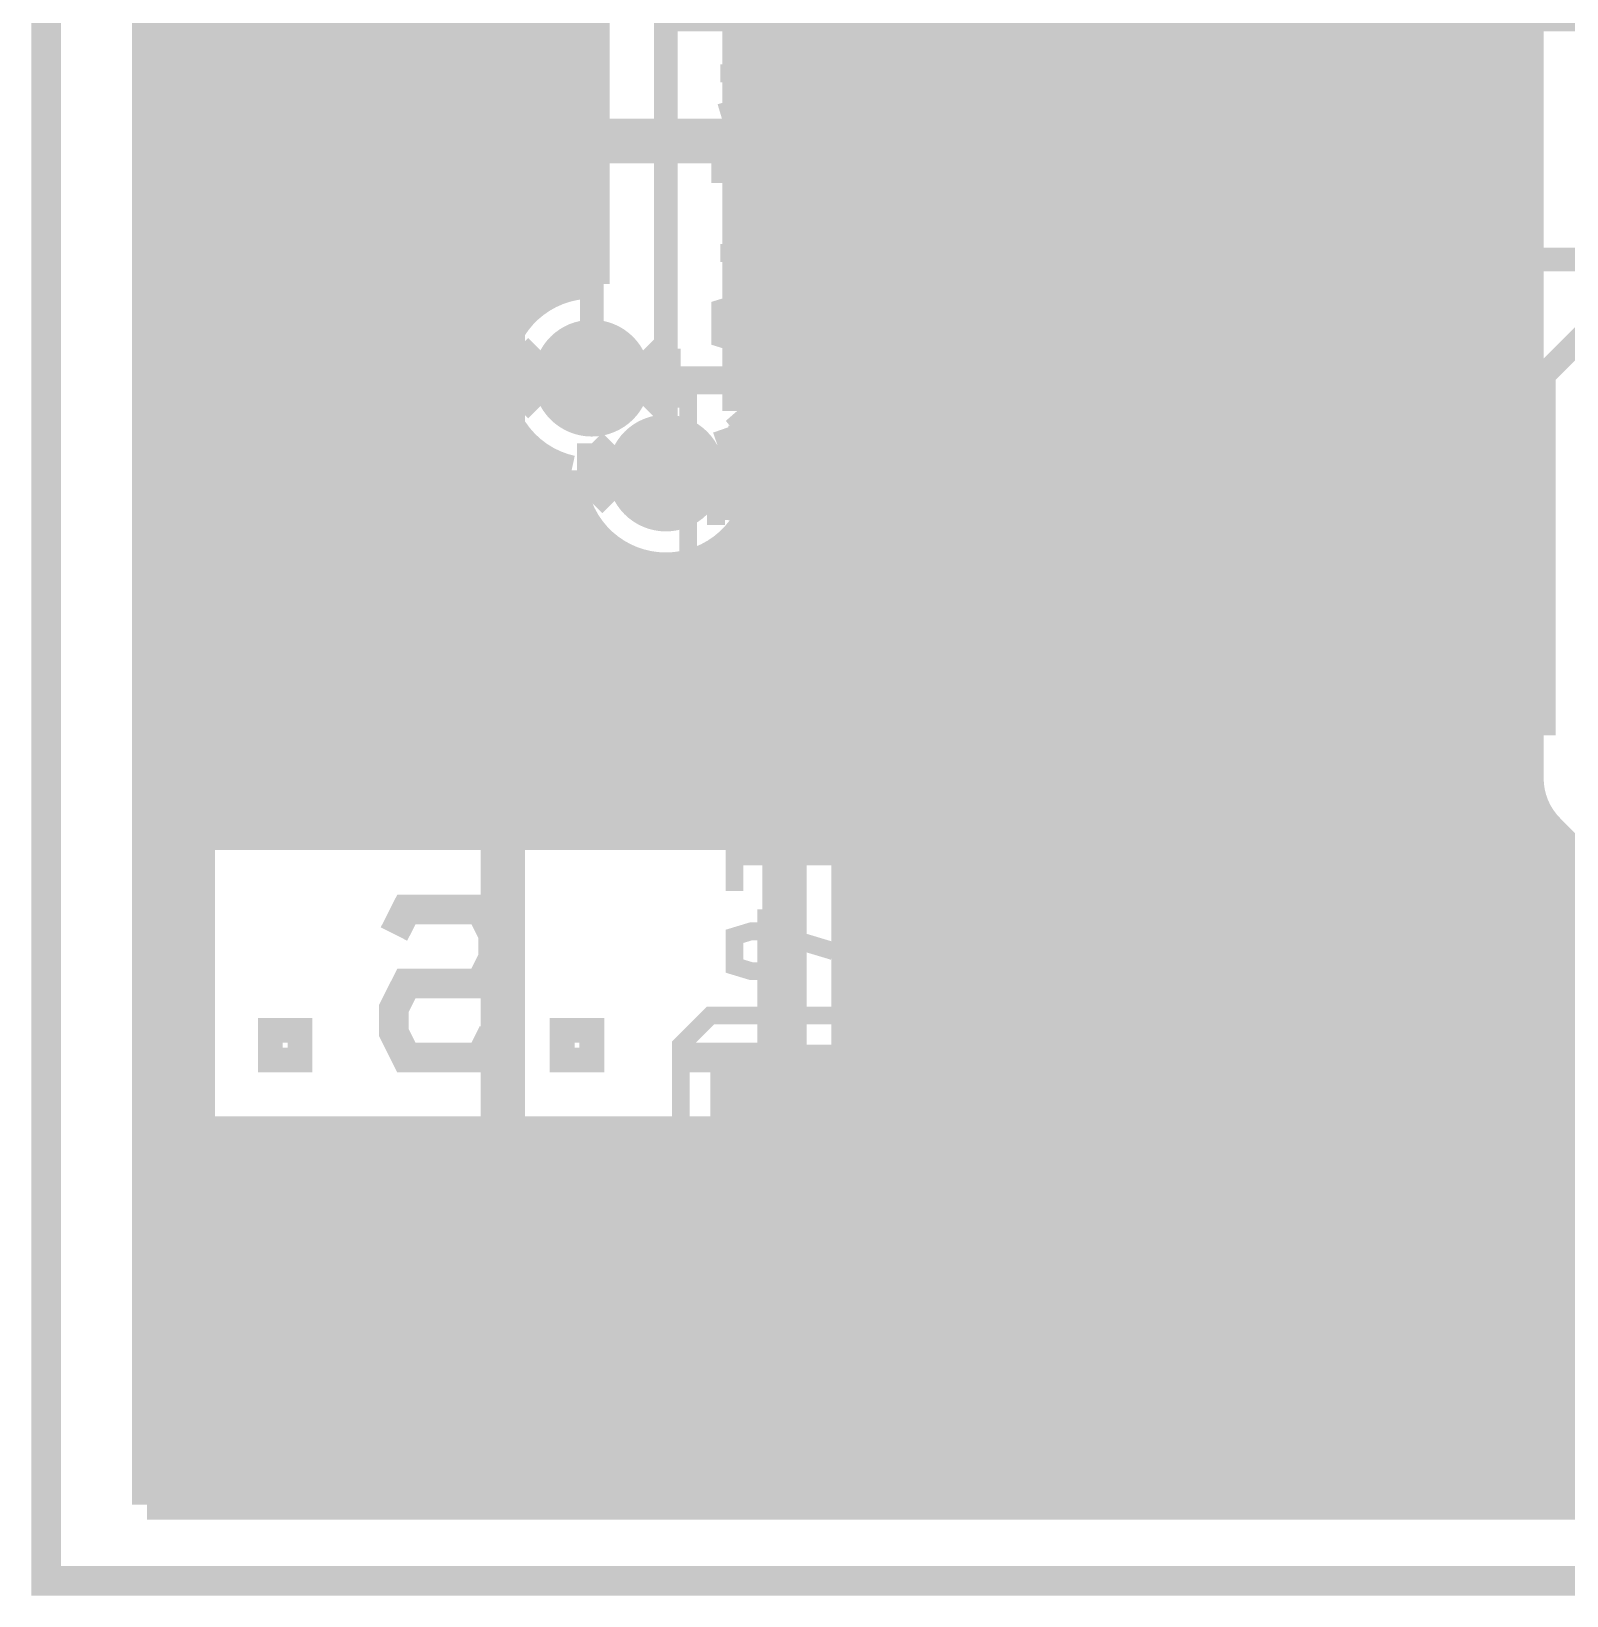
# Model space of a CAD drawing. Extents: x -10 to 131, y -93 to 209.
# Drawn here: x -9.63 to 3.52, y -31.13 to -17.73 of the extents above; entities that cross this region are included whole.
import ezdxf

# ---------------------------------------------------------------- set-up
doc = ezdxf.new("R2010")
doc.units = 0
doc.header["$MEASUREMENT"] = 0
doc.layers.get('0').update_dxf_attribs({"linetype": 'CONTINUOUS'})
for name, color, linetype in [('22-303-0_ASB', 7, 'CONTINUOUS'), ('22-303-0_AST', 7, 'CONTINUOUS'), ('22-303-0_BOT', 2, 'CONTINUOUS'), ('22-303-0_DRD', 6, 'CONTINUOUS'), ('22-303-0_DRL', 1, 'CONTINUOUS'), ('22-303-0_GND', 3, 'CONTINUOUS'), ('22-303-0_IN1', 10, 'CONTINUOUS'), ('22-303-0_SMT', 9, 'CONTINUOUS'), ('22-303-0_SPT', 11, 'CONTINUOUS'), ('22-303-0_SST', 8, 'CONTINUOUS'), ('22-303-0_TOP', 15, 'CONTINUOUS'), ('THRUHOLE_TAP', 2, 'CONTINUOUS')]:
    doc.layers.add(name, color=color, linetype=linetype)

# ---------------------------------------------------------------- blocks, each defined once
blk = doc.blocks.new('ROUND_70')
at = {"const_width": 0.29972}
blk.add_lwpolyline([(-0.14986, 0, 1), (0.14986, 0, 1)], format="xyb", close=True, dxfattribs=at)
blk = doc.blocks.new('ROUND_116')
at = {"const_width": 0.10033}
blk.add_lwpolyline([(-0.050164, 0, 1), (0.050164, 0, 1)], format="xyb", close=True, dxfattribs=at)
blk = doc.blocks.new('ROUND_117')
at = {"const_width": 0.10033}
blk.add_lwpolyline([(-0.050164, 0, 1), (0.050164, 0, 1)], format="xyb", close=True, dxfattribs=at)
blk = doc.blocks.new('ROUND_98')
at = {"const_width": 0.50038}
blk.add_lwpolyline([(-0.25019, 0, 1), (0.25019, 0, 1)], format="xyb", close=True, dxfattribs=at)
blk = doc.blocks.new('ROUND_100')
at = {"const_width": 0.50038}
blk.add_lwpolyline([(-0.25019, 0, 1), (0.25019, 0, 1)], format="xyb", close=True, dxfattribs=at)
blk = doc.blocks.new('RECTANGLE_3')
blk.add_solid([(0.4826, 0.4064), (0.4826, -0.4064), (-0.4826, 0.4064), (-0.4826, -0.4064)])
blk = doc.blocks.new('RECTANGLE_6')
blk.add_solid([(0.63627, 0.51308), (0.63627, -0.51308), (-0.63627, 0.51308), (-0.63627, -0.51308)])
blk = doc.blocks.new('ROUND_105')
at = {"const_width": 0.7493}
blk.add_lwpolyline([(-0.37465, 0, 1), (0.37465, 0, 1)], format="xyb", close=True, dxfattribs=at)
blk = doc.blocks.new('ROUND_2')
at = {"const_width": 0.50038}
blk.add_lwpolyline([(-0.25019, 0, 1), (0.25019, 0, 1)], format="xyb", close=True, dxfattribs=at)
blk = doc.blocks.new('ROUND_108')
at = {"const_width": 0.10033}
blk.add_lwpolyline([(-0.050164, 0, 1), (0.050164, 0, 1)], format="xyb", close=True, dxfattribs=at)

msp = doc.modelspace()

# ---------------------------------------------------------------- linework, layer by layer
at = {"layer": '22-303-0_ASB', "const_width": 0.254}
msp.add_lwpolyline([(111.00054, 208.99374), (111.00054, 198.99376), (116.0018, 198.99376), (116.0018, 208.99374), (130.50012, 208.99374), (130.50012, -31.00578), (-9.4996, -31.00578), (-9.4996, 208.99374), (111.00054, 208.99374)], dxfattribs=at)
at = {"layer": '22-303-0_AST'}
for points, const_width in [([(111.00054, 208.99374), (111.00054, 198.99376), (116.0018, 198.99376), (116.0018, 208.99374), (130.50012, 208.99374), (130.50012, -31.00578), (-9.4996, -31.00578), (-9.4996, 208.99374), (111.00054, 208.99374)], 0.254), ([(-3.81, -14.097), (-2.54, -14.097), (-2.286, -14.351), (-2.286, -17.653), (-4.064, -17.653), (-4.064, -14.351), (-3.81, -14.097)], 0.1524), ([(-1.905, -14.097), (-0.635, -14.097), (-0.381, -14.351), (-0.381, -17.653), (-2.159, -17.653), (-2.159, -14.351), (-1.905, -14.097)], 0.1524), ([(0, -14.097), (1.27, -14.097), (1.524, -14.351), (1.524, -17.653), (-0.254, -17.653), (-0.254, -14.351), (0, -14.097)], 0.1524), ([(1.905, -14.097), (3.175, -14.097), (3.429, -14.351), (3.429, -17.653), (1.651, -17.653), (1.651, -14.351), (1.905, -14.097)], 0.1524), ([(3.81, -14.097), (5.08, -14.097), (5.334, -14.351), (5.334, -17.653), (3.556, -17.653), (3.556, -14.351), (3.81, -14.097)], 0.1524), ([(-4.0005, -20.7645), (-4.0005, -23.6855), (-2.3622, -23.6855), (-2.3622, -20.7645), (-4.0005, -20.7645)], 0.1524), ([(-3.25374, -20.7645), (-3.25374, -21.1201), (-3.08356, -21.23948), (-2.91592, -21.23948), (-2.74574, -21.1201), (-2.74574, -20.7645), (-3.76174, -20.7645)], 0.1524), ([(-2.0955, -20.7645), (-2.0955, -23.6855), (-0.4572, -23.6855), (-0.4572, -20.7645), (-2.0955, -20.7645)], 0.1524), ([(-1.34874, -20.7645), (-1.34874, -21.1201), (-1.17856, -21.23948), (-1.01092, -21.23948), (-0.84074, -21.1201), (-0.84074, -20.7645), (-1.85674, -20.7645)], 0.1524), ([(-0.1905, -20.7645), (-0.1905, -23.6855), (1.4478, -23.6855), (1.4478, -20.7645), (-0.1905, -20.7645)], 0.1524), ([(0.68326, -20.7645), (0.68326, -21.1201), (0.8509, -21.23948), (1.02108, -21.23948), (1.19126, -21.1201), (1.19126, -20.7645), (0.17526, -20.7645)], 0.1524), ([(1.7145, -20.7645), (1.7145, -23.6855), (3.3528, -23.6855), (3.3528, -20.7645), (1.7145, -20.7645)], 0.1524), ([(2.46126, -20.7645), (2.46126, -21.1201), (2.6289, -21.23948), (2.79908, -21.23948), (2.96926, -21.1201), (2.96926, -20.7645), (1.95326, -20.7645)], 0.1524), ([(-3.25374, -21.06168), (-3.76174, -21.23948)], 0.1524), ([(-1.34874, -21.06168), (-1.85674, -21.23948)], 0.1524), ([(0.68326, -21.06168), (0.17526, -21.23948)], 0.1524), ([(2.46126, -21.06168), (1.95326, -21.23948)], 0.1524), ([(-3.76174, -21.9583), (-3.76174, -21.72208)], 0.1524), ([(-3.76174, -21.84146), (-2.74574, -21.84146), (-2.91592, -21.72208)], 0.1524), ([(-1.85674, -21.9583), (-1.85674, -21.72208)], 0.1524), ([(-1.85674, -21.84146), (-0.84074, -21.84146), (-1.01092, -21.72208)], 0.1524), ([(0.17526, -21.9583), (0.17526, -21.72208)], 0.1524), ([(0.17526, -21.84146), (1.19126, -21.84146), (1.02108, -21.72208)], 0.1524), ([(1.95326, -21.9583), (1.95326, -21.72208)], 0.1524), ([(1.95326, -21.84146), (2.96926, -21.84146), (2.79908, -21.72208)], 0.1524), ([(-3.42392, -22.7965), (-3.42392, -22.32406), (-2.74574, -22.56028), (-2.74574, -22.67966), (-3.76174, -22.67966)], 0.1524), ([(-1.51892, -22.7965), (-1.51892, -22.32406), (-0.84074, -22.56028), (-0.84074, -22.67966), (-1.85674, -22.67966)], 0.1524), ([(0.51308, -22.7965), (0.51308, -22.32406), (1.19126, -22.56028), (1.19126, -22.67966), (0.17526, -22.67966)], 0.1524), ([(2.29108, -22.7965), (2.29108, -22.32406), (2.96926, -22.56028), (2.96926, -22.67966), (1.95326, -22.67966)], 0.1524), ([(-3.25374, -23.22068), (-3.25374, -23.57628), (-3.42392, -23.6347), (-3.59156, -23.6347), (-3.76174, -23.57628), (-3.76174, -23.22068), (-3.59156, -23.16226), (-3.42392, -23.16226), (-2.74574, -23.39848)], 0.1524), ([(-1.85674, -23.2791), (-0.84074, -23.6347), (-0.84074, -23.16226)], 0.1524), ([(0.68326, -23.57628), (0.8509, -23.6347), (1.02108, -23.6347), (1.19126, -23.57628), (1.19126, -23.22068), (1.02108, -23.16226), (0.8509, -23.16226), (0.68326, -23.22068), (0.68326, -23.57628), (0.51308, -23.6347), (0.3429, -23.6347), (0.17526, -23.57628), (0.17526, -23.22068), (0.3429, -23.16226), (0.51308, -23.16226), (0.68326, -23.22068)], 0.1524), ([(2.46126, -23.57628), (2.46126, -23.22068), (2.6289, -23.16226), (2.79908, -23.16226), (2.96926, -23.22068), (2.96926, -23.57628), (2.79908, -23.6347), (2.6289, -23.6347), (1.95326, -23.39848)], 0.1524), ([(-3.81, -26.162), (-2.54, -26.162), (-2.286, -26.416), (-2.286, -29.718), (-4.064, -29.718), (-4.064, -26.416), (-3.81, -26.162)], 0.1524), ([(-1.905, -26.162), (-0.635, -26.162), (-0.381, -26.416), (-0.381, -29.718), (-2.159, -29.718), (-2.159, -26.416), (-1.905, -26.162)], 0.1524), ([(0, -26.162), (1.27, -26.162), (1.524, -26.416), (1.524, -29.718), (-0.254, -29.718), (-0.254, -26.416), (0, -26.162)], 0.1524), ([(1.905, -26.162), (3.175, -26.162), (3.429, -26.416), (3.429, -29.718), (1.651, -29.718), (1.651, -26.416), (1.905, -26.162)], 0.1524), ([(3.81, -26.162), (5.08, -26.162), (5.334, -26.416), (5.334, -29.718), (3.556, -29.718), (3.556, -26.416), (3.81, -26.162)], 0.1524), ([(-3.66014, -26.797), (-3.66014, -27.1526), (-3.31978, -27.27198), (-2.98196, -27.27198), (-2.64414, -27.1526), (-2.64414, -26.797)], 0.1524), ([(-3.66014, -26.85542), (-2.64414, -26.85542)], 0.1524), ([(-1.75514, -26.797), (-1.75514, -27.1526), (-1.41478, -27.27198), (-1.07696, -27.27198), (-0.73914, -27.1526), (-0.73914, -26.797)], 0.1524), ([(-1.75514, -26.85542), (-0.73914, -26.85542)], 0.1524), ([(0.14986, -26.797), (0.14986, -27.1526), (0.48768, -27.27198), (0.82804, -27.27198), (1.16586, -27.1526), (1.16586, -26.797)], 0.1524), ([(0.14986, -26.85542), (1.16586, -26.85542)], 0.1524), ([(2.05486, -26.797), (2.05486, -27.1526), (2.39268, -27.27198), (2.73304, -27.27198), (3.07086, -27.1526), (3.07086, -26.797)], 0.1524), ([(2.05486, -26.85542), (3.07086, -26.85542)], 0.1524), ([(-4.064, -27.686), (-2.286, -27.686)], 0.1524), ([(-3.66014, -28.04922), (-3.66014, -27.6352), (-2.64414, -27.6352)], 0.1524), ([(-2.159, -27.686), (-0.381, -27.686)], 0.1524), ([(-1.75514, -28.04922), (-1.75514, -27.6352), (-0.73914, -27.6352)], 0.1524), ([(-0.254, -27.686), (1.524, -27.686)], 0.1524), ([(0.14986, -28.04922), (0.14986, -27.6352), (1.16586, -27.6352)], 0.1524), ([(1.651, -27.686), (3.429, -27.686)], 0.1524), ([(2.05486, -28.04922), (2.05486, -27.6352), (3.07086, -27.6352)], 0.1524), ([(3.556, -27.686), (5.334, -27.686)], 0.1524), ([(-3.15214, -28.4734), (-3.15214, -28.829), (-3.31978, -28.88742), (-3.48996, -28.88742), (-3.66014, -28.829), (-3.66014, -28.4734), (-3.48996, -28.41498), (-3.31978, -28.41498), (-2.64414, -28.6512)], 0.1524), ([(-1.75514, -28.53182), (-0.73914, -28.88742), (-0.73914, -28.41498)], 0.1524), ([(0.65786, -28.829), (0.82804, -28.88742), (0.99568, -28.88742), (1.16586, -28.829), (1.16586, -28.4734), (0.99568, -28.41498), (0.82804, -28.41498), (0.65786, -28.4734), (0.65786, -28.829), (0.48768, -28.88742), (0.32004, -28.88742), (0.14986, -28.829), (0.14986, -28.4734), (0.32004, -28.41498), (0.48768, -28.41498), (0.65786, -28.4734)], 0.1524), ([(2.56286, -28.829), (2.56286, -28.4734), (2.73304, -28.41498), (2.90068, -28.41498), (3.07086, -28.4734), (3.07086, -28.829), (2.90068, -28.88742), (2.73304, -28.88742), (2.05486, -28.6512)], 0.1524)]:
    msp.add_lwpolyline(points, dxfattribs=dict(at, const_width=const_width))
at = {"layer": '22-303-0_BOT'}
for points, const_width in [([(-1.0922, 24.6126), (-1.0922, -30.353)], 0.254), ([(-8.636, 12.7254), (-8.636, -30.353)], 0.254), ([(-8.4074, 12.4968), (-8.4074, -30.353)], 0.254), ([(-8.1788, 12.2682), (-8.1788, -30.353)], 0.254), ([(-7.9502, 12.0396), (-7.9502, -24.61768)], 0.254), ([(-7.7216, 11.811), (-7.7216, -24.61768)], 0.254), ([(-7.493, 11.5824), (-7.493, -24.61768)], 0.254), ([(-7.2644, 11.39698), (-7.2644, -24.61768)], 0.254), ([(-7.0358, 11.33094), (-7.0358, -24.61768)], 0.254), ([(-6.8072, 11.27252), (-6.8072, -24.61768)], 0.254), ([(-6.5786, 11.1633), (-6.5786, -24.61768)], 0.254), ([(-6.1214, 11.1633), (-6.1214, -24.61768)], 0.254), ([(-6.35, 11.13028), (-6.35, -24.61768)], 0.254), ([(-5.8928, 10.36828), (-5.8928, -24.61768)], 0.254), ([(-5.6642, 10.12952), (-5.6642, -24.61768)], 0.254), ([(-1.3208, 6.6802), (-1.3208, -30.353)], 0.254), ([(-2.2352, 6.5024), (-2.2352, -30.353)], 0.254), ([(-1.778, 6.44144), (-1.778, -30.353)], 0.254), ([(-1.5494, 6.51256), (-1.5494, -30.353)], 0.254), ([(-2.4638, 6.34746), (-2.4638, -30.353)], 0.254), ([(-2.0066, 6.43636), (-2.0066, -30.353)], 0.254), ([(-2.6924, 6.0833), (-2.6924, -24.61768)], 0.254), ([(-3.3782, 5.94868), (-3.3782, -24.61768)], 0.254), ([(-3.1496, 5.92328), (-3.1496, -24.61768)], 0.254), ([(-2.921, 5.96392), (-2.921, -24.61768)], 0.254), ([(-0.8636, 5.84962), (-0.8636, -30.353)], 0.254), ([(-0.635, 5.6134), (-0.635, -30.353)], 0.254), ([(-0.4064, 5.3848), (-0.4064, -30.353)], 0.254), ([(-0.1778, 5.1562), (-0.1778, -30.353)], 0.254), ([(0.0508, 4.9276), (0.0508, -30.353)], 0.254), ([(0.2794, 4.699), (0.2794, -30.353)], 0.254), ([(0.508, 4.4704), (0.508, -30.353)], 0.254), ([(0.7366, 4.2418), (0.7366, -30.353)], 0.254), ([(0.9652, 4.0132), (0.9652, -30.353)], 0.254), ([(1.1938, 3.7846), (1.1938, -30.353)], 0.254), ([(-5.4356, 3.66014), (-5.4356, -20.17014)], 0.254), ([(1.4224, 3.556), (1.4224, -30.353)], 0.254), ([(-5.207, 3.47726), (-5.207, -19.98726)], 0.254), ([(-4.191, 3.429), (-4.191, -21.5138)], 0.2032), ([(-4.9784, 3.24866), (-4.9784, -19.90852)], 0.254), ([(1.651, 3.3274), (1.651, -30.353)], 0.254), ([(1.8796, 3.0988), (1.8796, -30.353)], 0.254), ([(-4.8006, 2.89814), (-4.8006, -19.89328)], 0.254), ([(-3.5814, 2.89814), (-3.5814, -20.98294)], 0.254), ([(2.1082, 2.8702), (2.1082, -30.353)], 0.254), ([(2.3368, 2.6416), (2.3368, -30.353)], 0.254), ([(2.5654, -4.33832), (2.5654, -30.353)], 0.254), ([(2.794, -4.5212), (2.794, -30.353)], 0.254), ([(3.0226, -4.60248), (3.0226, -30.353)], 0.254), ([(3.2004, -4.61772), (3.2004, -24.13)], 0.254), ([(-4.8006, -17.78), (-8.636, -17.78)], 0.254), ([(3.2004, -17.78), (-3.5814, -17.78)], 0.254), ([(-4.8006, -18.0086), (-8.636, -18.0086)], 0.254), ([(3.2004, -18.0086), (-3.5814, -18.0086)], 0.254), ([(-4.8006, -18.2372), (-8.636, -18.2372)], 0.254), ([(3.2004, -18.2372), (-3.5814, -18.2372)], 0.254), ([(-4.8006, -18.4658), (-8.636, -18.4658)], 0.254), ([(3.2004, -18.4658), (-3.5814, -18.4658)], 0.254), ([(-4.8006, -18.6944), (-8.636, -18.6944)], 0.254), ([(3.2004, -18.6944), (-3.5814, -18.6944)], 0.254), ([(-4.8006, -18.923), (-8.636, -18.923)], 0.254), ([(3.2004, -18.923), (-3.5814, -18.923)], 0.254), ([(-4.8006, -19.1516), (-8.636, -19.1516)], 0.254), ([(3.2004, -19.1516), (-3.5814, -19.1516)], 0.254), ([(-4.8006, -19.3802), (-8.636, -19.3802)], 0.254), ([(3.2004, -19.3802), (-3.5814, -19.3802)], 0.254), ([(-4.8006, -19.6088), (-8.636, -19.6088)], 0.254), ([(3.2004, -19.6088), (-3.5814, -19.6088)], 0.254), ([(-4.8006, -19.8374), (-8.636, -19.8374)], 0.254), ([(-4.8006, -19.89328), (-4.82592, -19.89447)], 0.254), ([(3.2004, -19.8374), (-3.5814, -19.8374)], 0.254), ([(-5.32384, -20.066), (-8.636, -20.066)], 0.254), ([(3.2004, -20.066), (-3.5814, -20.066)], 0.254), ([(-5.5245, -20.2946), (-8.636, -20.2946)], 0.254), ([(3.2004, -20.2946), (-3.5814, -20.2946)], 0.254), ([(-5.6134, -20.5232), (-8.636, -20.5232)], 0.254), ([(3.2004, -20.5232), (-3.5814, -20.5232)], 0.254), ([(-5.63118, -20.7518), (-8.636, -20.7518)], 0.254), ([(3.2004, -20.7518), (-3.5814, -20.7518)], 0.254), ([(-5.58292, -20.9804), (-8.636, -20.9804)], 0.254), ([(3.2004, -20.9804), (-3.5814, -20.9804)], 0.254), ([(-5.45338, -21.209), (-8.636, -21.209)], 0.254), ([(-5.4356, -21.22932), (-5.4356, -24.61768)], 0.254), ([(3.2004, -21.209), (-3.4417, -21.209)], 0.254), ([(-5.1562, -21.4376), (-8.636, -21.4376)], 0.254), ([(-5.207, -21.4122), (-5.207, -24.61768)], 0.254), ([(3.2004, -21.4376), (-3.38582, -21.4376)], 0.254), ([(-4.99872, -21.49094), (-4.99904, -21.5138)], 0.254), ([(-4.98348, -21.6662), (-8.636, -21.6662)], 0.254), ([(-4.9784, -21.69414), (-4.9784, -24.61768)], 0.254), ([(3.2004, -21.6662), (-3.39852, -21.6662)], 0.254), ([(-4.9022, -21.8948), (-8.636, -21.8948)], 0.254), ([(3.2004, -21.8948), (-3.47726, -21.8948)], 0.254), ([(-4.7498, -22.09546), (-4.7498, -24.61768)], 0.254), ([(-3.6068, -22.07006), (-3.6068, -24.61768)], 0.254), ([(-4.71932, -22.1234), (-8.636, -22.1234)], 0.254), ([(-3.8354, -22.2377), (-3.8354, -24.61768)], 0.254), ([(3.2004, -22.1234), (-3.66014, -22.1234)], 0.254), ([(3.2004, -22.352), (-8.636, -22.352)], 0.254), ([(-4.5212, -22.2504), (-4.5212, -24.61768)], 0.254), ([(-4.2926, -22.3139), (-4.2926, -24.61768)], 0.254), ([(-4.064, -22.31136), (-4.064, -24.61768)], 0.254), ([(3.2004, -22.5806), (-8.636, -22.5806)], 0.254), ([(3.2004, -22.8092), (-8.636, -22.8092)], 0.254), ([(3.2004, -23.0378), (-8.636, -23.0378)], 0.254), ([(3.2004, -23.2664), (-8.636, -23.2664)], 0.254), ([(3.2004, -23.495), (-8.636, -23.495)], 0.254), ([(3.2004, -23.7236), (-8.636, -23.7236)], 0.254), ([(3.2004, -23.9522), (-8.636, -23.9522)], 0.254), ([(3.20294, -24.1808), (-8.636, -24.1808)], 0.254), ([(3.2512, -24.37384), (3.2512, -30.353)], 0.254), ([(3.26898, -24.4094), (-8.636, -24.4094)], 0.254), ([(-8.1915, -24.638), (-8.636, -24.638)], 0.254), ([(-2.64668, -24.61768), (-8.1915, -24.61768), (-8.1915, -27.15768)], 0.254), ([(-2.64668, -24.61768), (-2.64668, -27.15768)], 0.254), ([(3.4544, -24.638), (-2.64668, -24.638)], 0.254), ([(3.3782, -24.5618), (4.38912, -25.57018)], 0.254), ([(3.4798, -24.66086), (3.4798, -30.353)], 0.254), ([(-8.1915, -24.8666), (-8.636, -24.8666)], 0.254), ([(3.683, -24.8666), (-2.64668, -24.8666)], 0.254), ([(-8.1915, -25.0952), (-8.636, -25.0952)], 0.254), ([(3.9116, -25.0952), (-2.64668, -25.0952)], 0.254), ([(-8.1915, -25.3238), (-8.636, -25.3238)], 0.254), ([(-6.52018, -25.4635), (-6.4135, -25.25268), (-5.7785, -25.25268), (-5.67182, -25.4635), (-5.67182, -25.67432), (-5.7785, -25.88768), (-6.4135, -25.88768), (-6.52018, -26.0985), (-6.52018, -26.30932), (-6.4135, -26.52268), (-5.7785, -26.52268), (-5.67182, -26.30932)], 0.254), ([(-4.02082, -26.52268), (-3.28168, -26.52268), (-3.28168, -25.25268)], 0.254), ([(4.1402, -25.3238), (-2.64668, -25.3238)], 0.254), ([(-8.1915, -25.5524), (-8.636, -25.5524)], 0.254), ([(4.3688, -25.5524), (-2.64668, -25.5524)], 0.254), ([(-8.1915, -25.781), (-8.636, -25.781)], 0.254), ([(36.1315, -25.781), (-2.64668, -25.781)], 0.254), ([(-8.1915, -26.0096), (-8.636, -26.0096)], 0.254), ([(36.1315, -26.0096), (-2.64668, -26.0096)], 0.254), ([(-8.1915, -26.2382), (-8.636, -26.2382)], 0.254), ([(36.1315, -26.2382), (-2.64668, -26.2382)], 0.254), ([(-7.34568, -26.52268), (-7.5565, -26.52268), (-7.5565, -26.30932), (-7.34568, -26.30932), (-7.34568, -26.52268)], 0.254), ([(-4.84632, -26.52268), (-5.05968, -26.52268), (-5.05968, -26.30932), (-4.84632, -26.30932), (-4.84632, -26.52268)], 0.254), ([(-8.1915, -26.4668), (-8.636, -26.4668)], 0.254), ([(36.1315, -26.4668), (-2.64668, -26.4668)], 0.254), ([(-8.1915, -26.6954), (-8.636, -26.6954)], 0.254), ([(36.1315, -26.6954), (-2.64668, -26.6954)], 0.254), ([(-8.1915, -26.924), (-8.636, -26.924)], 0.254), ([(36.1315, -26.924), (-2.64668, -26.924)], 0.254), ([(36.1315, -27.1526), (-8.636, -27.1526)], 0.254), ([(-2.64668, -27.15768), (-8.1915, -27.15768)], 0.254), ([(-7.9502, -27.15768), (-7.9502, -30.353)], 0.254), ([(-7.7216, -27.15768), (-7.7216, -30.353)], 0.254), ([(-7.493, -27.15768), (-7.493, -30.353)], 0.254), ([(-7.2644, -27.15768), (-7.2644, -30.353)], 0.254), ([(-7.0358, -27.15768), (-7.0358, -30.353)], 0.254), ([(-6.8072, -27.15768), (-6.8072, -30.353)], 0.254), ([(-6.5786, -27.15768), (-6.5786, -30.353)], 0.254), ([(-6.35, -27.15768), (-6.35, -30.353)], 0.254), ([(-6.1214, -27.15768), (-6.1214, -30.353)], 0.254), ([(-5.8928, -27.15768), (-5.8928, -30.353)], 0.254), ([(-5.6642, -27.15768), (-5.6642, -30.353)], 0.254), ([(-5.4356, -27.15768), (-5.4356, -30.353)], 0.254), ([(-5.207, -27.15768), (-5.207, -30.353)], 0.254), ([(-4.9784, -27.15768), (-4.9784, -30.353)], 0.254), ([(-4.7498, -27.15768), (-4.7498, -30.353)], 0.254), ([(-4.5212, -27.15768), (-4.5212, -30.353)], 0.254), ([(-4.2926, -27.15768), (-4.2926, -30.353)], 0.254), ([(-4.064, -27.15768), (-4.064, -30.353)], 0.254), ([(-3.8354, -27.15768), (-3.8354, -30.353)], 0.254), ([(-3.6068, -27.15768), (-3.6068, -30.353)], 0.254), ([(-3.3782, -27.15768), (-3.3782, -30.353)], 0.254), ([(-3.1496, -27.15768), (-3.1496, -30.353)], 0.254), ([(-2.921, -27.15768), (-2.921, -30.353)], 0.254), ([(-2.6924, -27.15768), (-2.6924, -30.353)], 0.254), ([(36.1315, -27.3812), (-8.636, -27.3812)], 0.254), ([(36.1315, -27.6098), (-8.636, -27.6098)], 0.254), ([(36.1315, -27.8384), (-8.636, -27.8384)], 0.254), ([(36.1315, -28.067), (-8.636, -28.067)], 0.254), ([(36.1315, -28.2956), (-8.636, -28.2956)], 0.254), ([(22.34946, -28.5242), (-8.636, -28.5242)], 0.254), ([(22.0853, -28.7528), (-8.636, -28.7528)], 0.254), ([(21.96592, -28.9814), (-8.636, -28.9814)], 0.254), ([(21.92528, -29.21), (-8.636, -29.21)], 0.254), ([(21.95068, -29.4386), (-8.636, -29.4386)], 0.254), ([(22.04974, -29.6672), (-8.636, -29.6672)], 0.254), ([(22.26818, -29.8958), (-8.636, -29.8958)], 0.254), ([(36.75634, -30.1244), (-8.636, -30.1244)], 0.254), ([(-6.858, -30.353), (-8.636, -30.353)], 0.254), ([(36.98494, -30.353), (-6.858, -30.353)], 0.254)]:
    msp.add_lwpolyline(points, dxfattribs=dict(at, const_width=const_width))
at = {"layer": '22-303-0_BOT', "const_width": 0.254}
for points in [[(-4.826, -19.89328, 0.4142136), (-5.63372, -20.701)], [(-5.63372, -20.701, 0.3524812), (-4.99872, -21.49094)], [(-3.38328, -21.5138, 0.181057), (-3.58187, -20.98335)], [(-4.99872, -21.5138, 0.4142136), (-4.191, -22.32152)], [(-4.191, -22.32152, 0.4142136), (-3.38328, -21.5138)], [(3.2004, -24.13, 0.1989118), (3.37895, -24.56105)], [(3.2004, -24.13, 0.1989118), (3.37895, -24.56105)]]:
    msp.add_lwpolyline(points, format="xyb", dxfattribs=at)
at = {"layer": '22-303-0_DRD', "const_width": 0.254}
for points in [[(111.00054, 208.99374), (111.00054, 198.99376), (116.0018, 198.99376), (116.0018, 208.99374), (130.50012, 208.99374), (130.50012, -31.00578), (-9.4996, -31.00578), (-9.4996, 208.99374), (111.00054, 208.99374)], [(-5.461, -20.955), (-4.826, -20.32)], [(-4.826, -20.32), (-4.191, -20.955)], [(-5.461, -20.447), (-5.461, -20.955)], [(-4.826, -21.082), (-5.461, -20.447)], [(-4.191, -20.447), (-4.826, -21.082)], [(-4.191, -20.955), (-4.191, -20.447)], [(-4.826, -21.7678), (-4.191, -21.1328)], [(-4.191, -21.1328), (-3.556, -21.7678)], [(-4.826, -21.2598), (-4.826, -21.7678)], [(-4.191, -21.8948), (-4.826, -21.2598)], [(-3.556, -21.2598), (-4.191, -21.8948)], [(-3.556, -21.7678), (-3.556, -21.2598)]]:
    msp.add_lwpolyline(points, dxfattribs=at)
at = {"layer": '22-303-0_DRL', "const_width": 0.254}
msp.add_lwpolyline([(111.00054, 208.99374), (111.00054, 198.99376), (116.0018, 198.99376), (116.0018, 208.99374), (130.50012, 208.99374), (130.50012, -31.00578), (-9.4996, -31.00578), (-9.4996, 208.99374), (111.00054, 208.99374)], dxfattribs=at)
at = {"layer": '22-303-0_GND', "const_width": 0.254}
msp.add_lwpolyline([(111.00054, 208.99374), (111.00054, 198.99376), (116.0018, 198.99376), (116.0018, 208.99374), (130.50012, 208.99374), (130.50012, -31.00578), (-9.4996, -31.00578), (-9.4996, 208.99374), (111.00054, 208.99374)], dxfattribs=at)
at = {"layer": '22-303-0_IN1', "const_width": 0.2032}
msp.add_lwpolyline([(-4.826, 4.191), (-4.826, -20.701)], dxfattribs=at)
at = {"layer": '22-303-0_SST', "const_width": 0.1524}
for points in [[(-3.81, -14.097), (-2.54, -14.097), (-2.286, -14.351), (-2.286, -17.653), (-4.064, -17.653), (-4.064, -14.351), (-3.81, -14.097)], [(-1.905, -14.097), (-0.635, -14.097), (-0.381, -14.351), (-0.381, -17.653), (-2.159, -17.653), (-2.159, -14.351), (-1.905, -14.097)], [(0, -14.097), (1.27, -14.097), (1.524, -14.351), (1.524, -17.653), (-0.254, -17.653), (-0.254, -14.351), (0, -14.097)], [(1.905, -14.097), (3.175, -14.097), (3.429, -14.351), (3.429, -17.653), (1.651, -17.653), (1.651, -14.351), (1.905, -14.097)], [(3.81, -14.097), (5.08, -14.097), (5.334, -14.351), (5.334, -17.653), (3.556, -17.653), (3.556, -14.351), (3.81, -14.097)], [(0.50546, -17.96288), (0.50546, -18.21688), (0.6477, -18.3007), (0.7874, -18.3007), (0.92964, -18.21688), (0.92964, -17.96288), (0.08382, -17.96288)], [(-3.30454, -18.08988), (-3.30454, -18.34388), (-3.1623, -18.4277), (-3.02006, -18.4277), (-2.88036, -18.34388), (-2.88036, -18.08988), (-3.72618, -18.08988)], [(-1.39954, -18.08988), (-1.39954, -18.34388), (-1.2573, -18.4277), (-1.11506, -18.4277), (-0.97536, -18.34388), (-0.97536, -18.08988), (-1.82118, -18.08988)], [(2.41046, -18.08988), (2.41046, -18.34388), (2.5527, -18.4277), (2.6924, -18.4277), (2.83464, -18.34388), (2.83464, -18.08988), (1.98882, -18.08988)], [(-3.30454, -18.3007), (-3.72618, -18.4277)], [(-1.39954, -18.3007), (-1.82118, -18.4277)], [(0.50546, -18.1737), (0.08382, -18.3007)], [(2.41046, -18.3007), (1.98882, -18.4277)], [(0.08382, -18.90268), (0.08382, -18.7325)], [(0.08382, -18.81886), (0.92964, -18.81886), (0.7874, -18.7325)], [(-3.72618, -19.02968), (-3.72618, -18.8595)], [(-3.72618, -18.94586), (-2.88036, -18.94586), (-3.02006, -18.8595)], [(-1.82118, -19.02968), (-1.82118, -18.8595)], [(-1.82118, -18.94586), (-0.97536, -18.94586), (-1.11506, -18.8595)], [(1.98882, -19.02968), (1.98882, -18.8595)], [(1.98882, -18.94586), (2.83464, -18.94586), (2.6924, -18.8595)], [(0.36576, -19.58848), (0.36576, -19.24812), (0.92964, -19.4183), (0.92964, -19.50212), (0.08382, -19.50212)], [(-3.44424, -19.71548), (-3.44424, -19.37512), (-2.88036, -19.5453), (-2.88036, -19.62912), (-3.72618, -19.62912)], [(-1.53924, -19.71548), (-1.53924, -19.37512), (-0.97536, -19.5453), (-0.97536, -19.62912), (-1.82118, -19.62912)], [(2.27076, -19.71548), (2.27076, -19.37512), (2.83464, -19.5453), (2.83464, -19.62912), (1.98882, -19.62912)], [(0.50546, -20.2311), (0.6477, -20.27428), (0.7874, -20.27428), (0.92964, -20.2311), (0.92964, -19.9771), (0.7874, -19.93392), (0.6477, -19.93392), (0.50546, -19.9771), (0.50546, -20.2311), (0.36576, -20.27428), (0.22352, -20.27428), (0.08382, -20.2311), (0.08382, -19.9771), (0.22352, -19.93392), (0.36576, -19.93392), (0.50546, -19.9771)], [(-3.30454, -20.1041), (-3.30454, -20.3581), (-3.44424, -20.40128), (-3.58648, -20.40128), (-3.72618, -20.3581), (-3.72618, -20.1041), (-3.58648, -20.06092), (-3.44424, -20.06092), (-2.88036, -20.2311)], [(-1.82118, -20.14728), (-0.97536, -20.40128), (-0.97536, -20.06092)], [(2.41046, -20.3581), (2.41046, -20.1041), (2.5527, -20.06092), (2.6924, -20.06092), (2.83464, -20.1041), (2.83464, -20.3581), (2.6924, -20.40128), (2.5527, -20.40128), (1.98882, -20.2311)], [(-4.0005, -20.7645), (-4.0005, -23.6855), (-2.3622, -23.6855), (-2.3622, -20.7645), (-4.0005, -20.7645)], [(-2.0955, -20.7645), (-2.0955, -23.6855), (-0.4572, -23.6855), (-0.4572, -20.7645), (-2.0955, -20.7645)], [(-0.1905, -20.7645), (-0.1905, -23.6855), (1.4478, -23.6855), (1.4478, -20.7645), (-0.1905, -20.7645)], [(1.7145, -20.7645), (1.7145, -23.6855), (3.3528, -23.6855), (3.3528, -20.7645), (1.7145, -20.7645)], [(-3.60426, -24.11222), (-3.60426, -24.36622), (-3.31978, -24.45258), (-3.03784, -24.45258), (-2.7559, -24.36622), (-2.7559, -24.11222)], [(-3.60426, -24.1554), (-2.7559, -24.1554)], [(0.20574, -24.11222), (0.20574, -24.36622), (0.48768, -24.45258), (0.76962, -24.45258), (1.0541, -24.36622), (1.0541, -24.11222)], [(0.20574, -24.1554), (1.0541, -24.1554)], [(2.11074, -24.11222), (2.11074, -24.36622), (2.39268, -24.45258), (2.67462, -24.45258), (2.9591, -24.36622), (2.9591, -24.11222)], [(2.11074, -24.1554), (2.9591, -24.1554)], [(-1.82626, -24.23922), (-1.82626, -24.49322), (-1.54178, -24.57958), (-1.25984, -24.57958), (-0.9779, -24.49322), (-0.9779, -24.23922)], [(-1.82626, -24.2824), (-0.9779, -24.2824)], [(-3.60426, -25.0952), (-3.60426, -24.79802), (-2.7559, -24.79802)], [(0.20574, -25.0952), (0.20574, -24.79802), (1.0541, -24.79802)], [(2.11074, -25.0952), (2.11074, -24.79802), (2.9591, -24.79802)], [(-1.82626, -25.2222), (-1.82626, -24.92502), (-0.9779, -24.92502)], [(-3.18008, -25.48382), (-3.18008, -25.73782), (-3.31978, -25.781), (-3.46202, -25.781), (-3.60426, -25.73782), (-3.60426, -25.48382), (-3.46202, -25.44064), (-3.31978, -25.44064), (-2.7559, -25.61082)], [(0.62992, -25.73782), (0.76962, -25.781), (0.91186, -25.781), (1.0541, -25.73782), (1.0541, -25.48382), (0.91186, -25.44064), (0.76962, -25.44064), (0.62992, -25.48382), (0.62992, -25.73782), (0.48768, -25.781), (0.34798, -25.781), (0.20574, -25.73782), (0.20574, -25.48382), (0.34798, -25.44064), (0.48768, -25.44064), (0.62992, -25.48382)], [(2.53492, -25.73782), (2.53492, -25.48382), (2.67462, -25.44064), (2.81686, -25.44064), (2.9591, -25.48382), (2.9591, -25.73782), (2.81686, -25.781), (2.67462, -25.781), (2.11074, -25.61082)], [(-1.82626, -25.654), (-0.9779, -25.908), (-0.9779, -25.56764)], [(-3.81, -26.162), (-2.54, -26.162), (-2.286, -26.416), (-2.286, -29.718), (-4.064, -29.718), (-4.064, -26.416), (-3.81, -26.162)], [(-1.905, -26.162), (-0.635, -26.162), (-0.381, -26.416), (-0.381, -29.718), (-2.159, -29.718), (-2.159, -26.416), (-1.905, -26.162)], [(0, -26.162), (1.27, -26.162), (1.524, -26.416), (1.524, -29.718), (-0.254, -29.718), (-0.254, -26.416), (0, -26.162)], [(1.905, -26.162), (3.175, -26.162), (3.429, -26.416), (3.429, -29.718), (1.651, -29.718), (1.651, -26.416), (1.905, -26.162)], [(3.81, -26.162), (5.08, -26.162), (5.334, -26.416), (5.334, -29.718), (3.556, -29.718), (3.556, -26.416), (3.81, -26.162)], [(-4.064, -27.686), (-2.286, -27.686)], [(-2.159, -27.686), (-0.381, -27.686)], [(-0.254, -27.686), (1.524, -27.686)], [(1.651, -27.686), (3.429, -27.686)], [(3.556, -27.686), (5.334, -27.686)]]:
    msp.add_lwpolyline(points, dxfattribs=at)
at = {"layer": '22-303-0_TOP'}
for points, const_width in [([(-3.175, -16.891), (-3.175, -17.526), (-2.921, -17.78), (-0.508, -17.78), (-0.3175, -17.5895), (-0.3175, -11.7475), (2.7686, -8.6614), (2.54, -8.6614)], 0.2032), ([(-5.08, -16.5862), (-5.08, -18.669), (-5.588, -19.177), (-5.588, -27.813), (-4.445, -28.956), (-3.175, -28.956)], 0.381), ([(2.54, -16.891), (0.762, -18.669), (-5.08, -18.669), (-5.08, -16.5862)], 0.381), ([(0.635, -21.5138), (0.635, -21.463), (2.413, -19.685), (5.715, -19.685), (7.62, -17.78), (17.399, -17.78), (18.161, -18.542)], 0.2032), ([(2.54, -21.5138), (2.54, -21.463), (3.81, -20.193), (5.842, -20.193), (7.747, -18.288), (14.351, -18.288), (15.24, -19.177), (18.796, -19.177), (18.923, -19.05)], 0.2032), ([(-4.826, -20.701), (-2.032, -20.701), (-1.27, -21.463), (-1.27, -21.5138)], 0.2032), ([(-4.191, -21.5138), (-3.175, -21.5138)], 0.2032), ([(-3.175, -22.9362), (-3.175, -26.924)], 0.381), ([(-1.27, -22.9362), (-1.27, -26.924)], 0.381), ([(0.635, -22.9362), (0.635, -26.924)], 0.381), ([(2.54, -22.9362), (2.54, -26.924)], 0.381), ([(-1.27, -28.956), (-3.175, -28.956)], 0.381), ([(0.635, -28.956), (-1.27, -28.956)], 0.381), ([(4.445, -28.956), (2.54, -28.956)], 0.381), ([(2.54, -28.956), (0.635, -28.956)], 0.2032)]:
    msp.add_lwpolyline(points, dxfattribs=dict(at, const_width=const_width))

# ---------------------------------------------------------------- block references
at = {"layer": '22-303-0_BOT'}
for p in [(-4.826, -20.701), (-4.191, -21.5138)]:
    msp.add_blockref('ROUND_70', p, dxfattribs=at)
at = {"layer": '22-303-0_DRL'}
for name, p in [('ROUND_116', (-4.826, -20.701)), ('ROUND_117', (-4.191, -21.5138))]:
    msp.add_blockref(name, p, dxfattribs=at)
at = {"layer": '22-303-0_GND'}
for name, p in [('ROUND_98', (-4.826, -20.701)), ('ROUND_100', (-4.191, -21.5138))]:
    msp.add_blockref(name, p, dxfattribs=at)
at = {"layer": '22-303-0_IN1'}
for p in [(-4.826, -20.701), (-4.191, -21.5138)]:
    msp.add_blockref('ROUND_70', p, dxfattribs=at)
at = {"layer": '22-303-0_SMT'}
for name, p in [('RECTANGLE_3', (-3.175, -21.5138)), ('RECTANGLE_3', (-1.27, -21.5138)), ('RECTANGLE_3', (0.635, -21.5138)), ('RECTANGLE_3', (2.54, -21.5138)), ('RECTANGLE_3', (-3.175, -22.9362)), ('RECTANGLE_3', (-1.27, -22.9362)), ('RECTANGLE_3', (0.635, -22.9362)), ('RECTANGLE_3', (2.54, -22.9362)), ('RECTANGLE_6', (-3.175, -26.924)), ('RECTANGLE_6', (-1.27, -26.924)), ('RECTANGLE_6', (0.635, -26.924)), ('RECTANGLE_6', (2.54, -26.924)), ('ROUND_105', (-7.62, -28.575)), ('RECTANGLE_6', (-3.175, -28.956)), ('RECTANGLE_6', (-1.27, -28.956)), ('RECTANGLE_6', (0.635, -28.956)), ('RECTANGLE_6', (2.54, -28.956))]:
    msp.add_blockref(name, p, dxfattribs=at)
at = {"layer": '22-303-0_SPT'}
for name, p in [('RECTANGLE_3', (-3.175, -21.5138)), ('RECTANGLE_3', (-1.27, -21.5138)), ('RECTANGLE_3', (0.635, -21.5138)), ('RECTANGLE_3', (2.54, -21.5138)), ('RECTANGLE_3', (-3.175, -22.9362)), ('RECTANGLE_3', (-1.27, -22.9362)), ('RECTANGLE_3', (0.635, -22.9362)), ('RECTANGLE_3', (2.54, -22.9362)), ('RECTANGLE_6', (-3.175, -26.924)), ('RECTANGLE_6', (-1.27, -26.924)), ('RECTANGLE_6', (0.635, -26.924)), ('RECTANGLE_6', (2.54, -26.924)), ('RECTANGLE_6', (-3.175, -28.956)), ('RECTANGLE_6', (-1.27, -28.956)), ('RECTANGLE_6', (0.635, -28.956)), ('RECTANGLE_6', (2.54, -28.956))]:
    msp.add_blockref(name, p, dxfattribs=at)
at = {"layer": '22-303-0_TOP'}
for name, p in [('ROUND_70', (-4.826, -20.701)), ('RECTANGLE_3', (-3.175, -21.5138)), ('RECTANGLE_3', (-1.27, -21.5138)), ('RECTANGLE_3', (0.635, -21.5138)), ('RECTANGLE_3', (2.54, -21.5138)), ('ROUND_70', (-4.191, -21.5138)), ('RECTANGLE_3', (-3.175, -22.9362)), ('RECTANGLE_3', (-1.27, -22.9362)), ('RECTANGLE_3', (0.635, -22.9362)), ('RECTANGLE_3', (2.54, -22.9362)), ('RECTANGLE_6', (-3.175, -26.924)), ('RECTANGLE_6', (-1.27, -26.924)), ('RECTANGLE_6', (0.635, -26.924)), ('RECTANGLE_6', (2.54, -26.924)), ('ROUND_2', (-7.62, -28.575)), ('RECTANGLE_6', (-3.175, -28.956)), ('RECTANGLE_6', (-1.27, -28.956)), ('RECTANGLE_6', (0.635, -28.956)), ('RECTANGLE_6', (2.54, -28.956))]:
    msp.add_blockref(name, p, dxfattribs=at)
at = {"layer": 'THRUHOLE_TAP'}
for p in [(-4.826, -20.701), (-4.191, -21.5138)]:
    msp.add_blockref('ROUND_108', p, dxfattribs=at)

doc.saveas('drawing.dxf')
